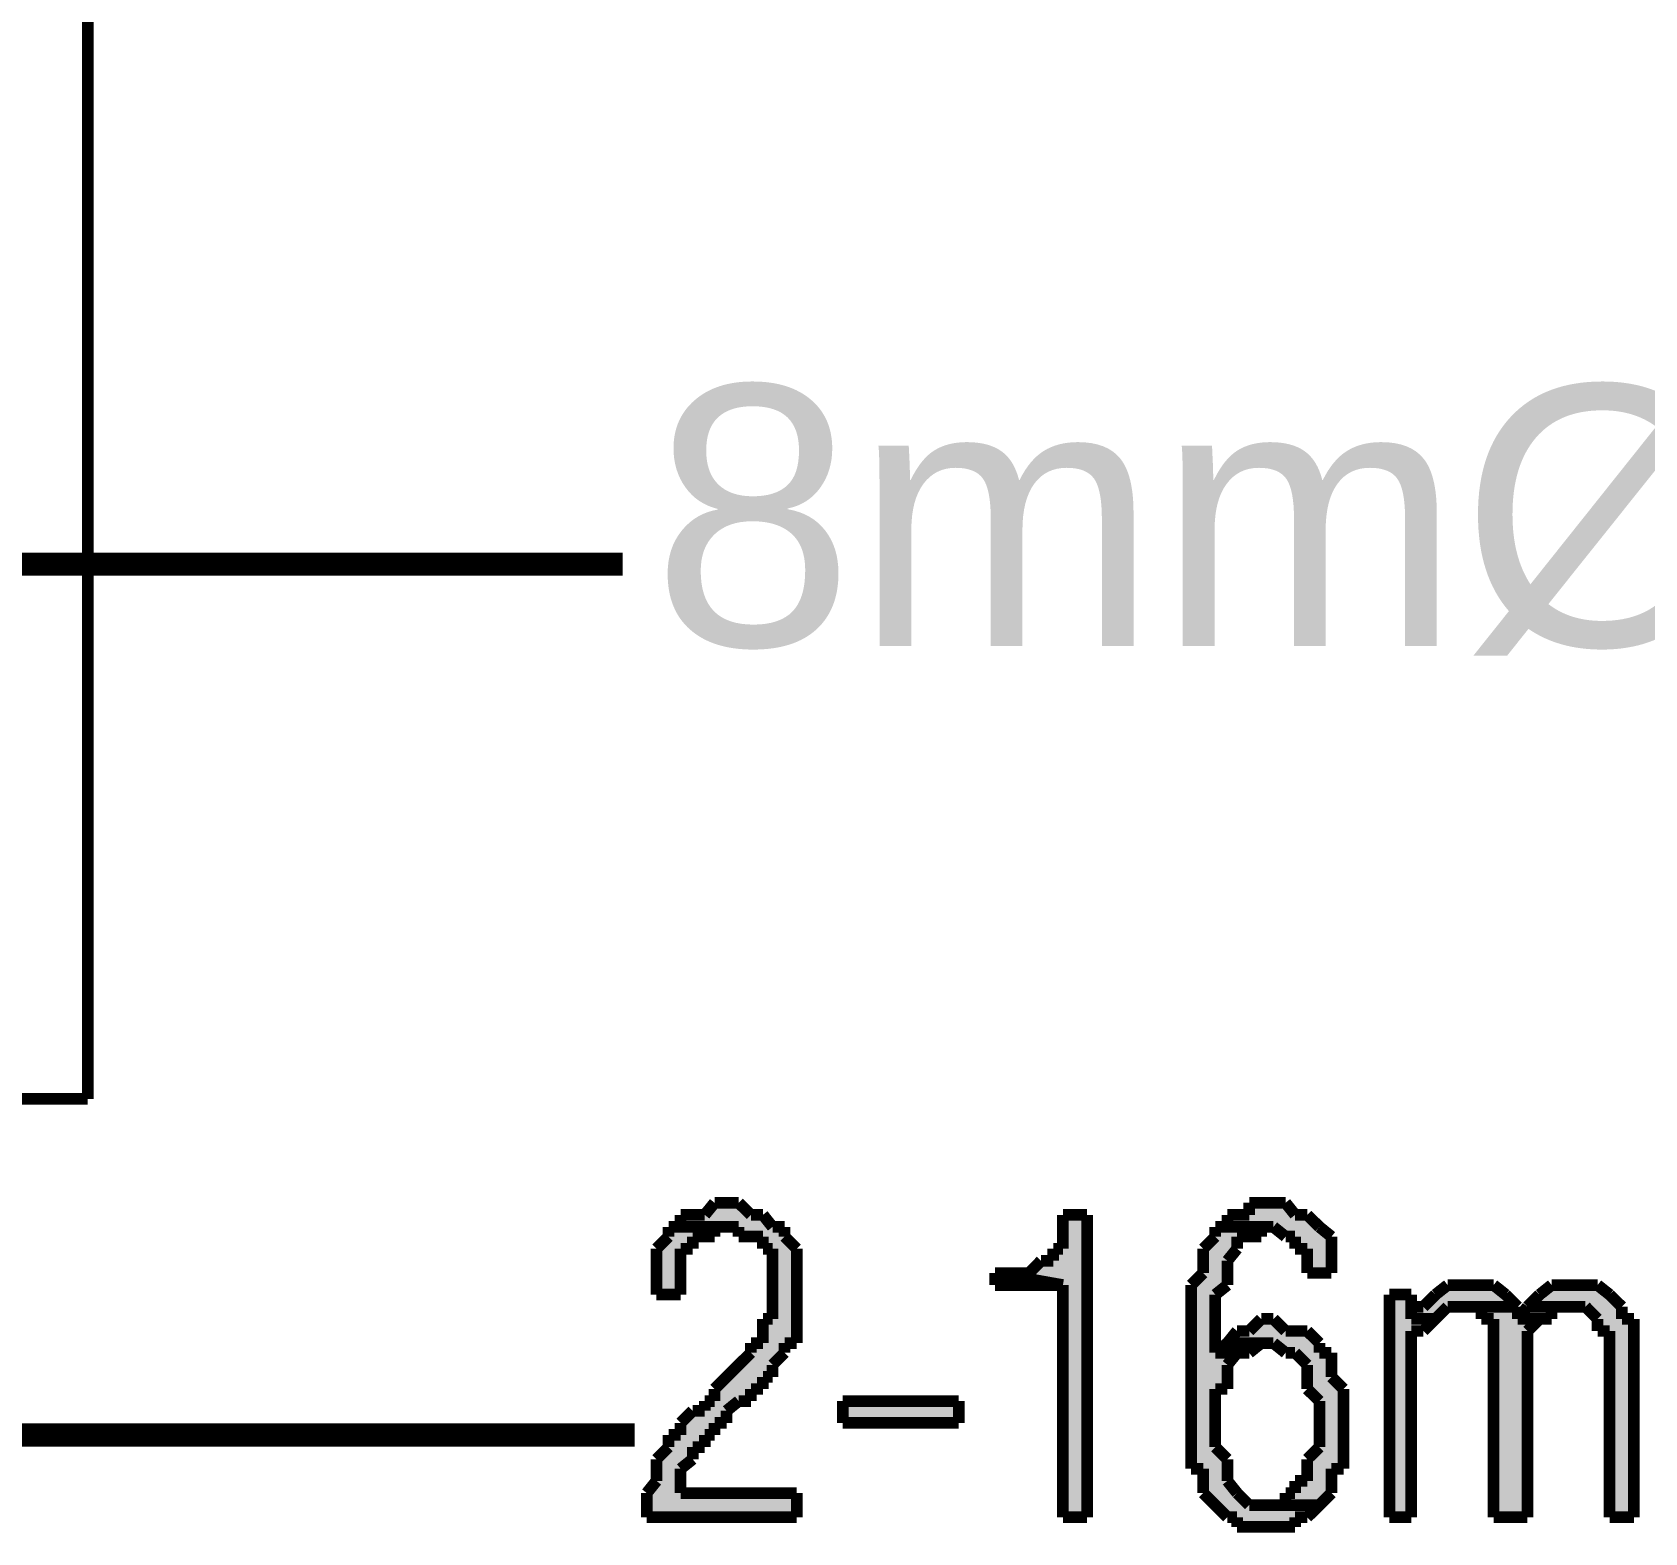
# Model space of a CAD drawing. Header units: millimetres. Extents: x 5 to 350, y 3 to 213.
# Drawn here: x 202.28 to 214.04, y 157.61 to 168.56 of the extents above; entities that cross this region are included whole.
import ezdxf

# ---------------------------------------------------------------- set-up
doc = ezdxf.new("R2010")
doc.units = ezdxf.units.MM
for name, color, linetype in [('H', 251, 'Continuous'), ('P', 255, 'Continuous'), ('T', 255, 'Continuous')]:
    doc.layers.add(name, color=color, linetype=linetype)
doc.styles.get("Standard").update_dxf_attribs({"font": 'arial.ttf'})

msp = doc.modelspace()

# ---------------------------------------------------------------- hatches: boundary and pattern name
at = {"layer": 'H', "linetype": 'Continuous'}
for points in [[(206.763, 157.727), (206.763, 157.903), (206.834, 157.992), (206.834, 158.15), (206.922, 158.238), (206.922, 158.327), (207.01, 158.327), (207.01, 158.415), (207.098, 158.503), (207.186, 158.503), (207.186, 158.574), (207.257, 158.574), (207.257, 158.662), (207.522, 158.926), (207.522, 158.997), (207.61, 158.997), (207.61, 159.173), (207.68, 159.173), (207.68, 159.685), (207.61, 159.685), (207.61, 159.773), (207.433, 159.773), (207.433, 159.844), (207.01, 159.844), (207.01, 159.932), (207.186, 159.932), (207.257, 160.02), (207.433, 160.02), (207.522, 159.932), (207.61, 159.932), (207.68, 159.844), (207.768, 159.844), (207.768, 159.773), (207.857, 159.685), (207.857, 158.997), (207.768, 158.997), (207.768, 158.926), (207.68, 158.838), (207.68, 158.75), (207.61, 158.75), (207.61, 158.662), (207.522, 158.662), (207.522, 158.574), (207.433, 158.574), (207.345, 158.503), (207.345, 158.415), (207.257, 158.415), (207.257, 158.327), (207.186, 158.327), (207.186, 158.238), (207.098, 158.238), (207.098, 158.15), (207.01, 158.08), (207.01, 157.903), (207.857, 157.903), (207.857, 157.727), (206.763, 157.727)], [(211.578, 159.508), (211.578, 159.685), (211.49, 159.685), (211.49, 159.773), (211.42, 159.773), (211.332, 159.844), (210.996, 159.844), (210.996, 159.932), (211.155, 159.932), (211.155, 160.02), (211.42, 160.02), (211.49, 159.932), (211.578, 159.932), (211.755, 159.773), (211.755, 159.508), (211.578, 159.508)], [(209.797, 157.727), (209.797, 159.42), (209.303, 159.508), (209.55, 159.508), (209.638, 159.597), (209.726, 159.597), (209.726, 159.685), (209.797, 159.685), (209.797, 159.932), (209.973, 159.932), (209.973, 157.727), (209.797, 157.727)], [(206.834, 159.35), (206.834, 159.685), (206.922, 159.773), (206.922, 159.844), (207.257, 159.844), (207.257, 159.773), (207.098, 159.773), (207.098, 159.685), (207.01, 159.685), (207.01, 159.35), (206.834, 159.35)], [(211.067, 157.656), (211.067, 157.727), (210.996, 157.727), (210.82, 157.903), (210.82, 158.08), (210.732, 158.08), (210.732, 159.42), (210.82, 159.508), (210.82, 159.685), (210.908, 159.773), (210.908, 159.844), (211.243, 159.844), (211.243, 159.773), (211.067, 159.773), (211.067, 159.685), (210.996, 159.597), (210.996, 159.42), (210.908, 159.35), (210.908, 158.926), (211.067, 158.926), (210.996, 158.838), (210.996, 158.662), (210.908, 158.662), (210.908, 158.238), (210.996, 158.15), (210.996, 157.992), (211.155, 157.815), (211.667, 157.815), (211.578, 157.727), (211.49, 157.727), (211.49, 157.656), (211.067, 157.656)], [(209.303, 159.42), (209.303, 159.508), (209.797, 159.42), (209.303, 159.42)], [(212.337, 159.173), (212.337, 159.262), (212.425, 159.262), (212.602, 159.42), (212.937, 159.42), (213.113, 159.262), (212.602, 159.262), (212.513, 159.173), (212.337, 159.173)], [(213.783, 157.727), (213.783, 159.085), (213.695, 159.085), (213.695, 159.173), (213.607, 159.262), (213.184, 159.262), (213.36, 159.42), (213.695, 159.42), (213.872, 159.262), (213.872, 159.173), (213.96, 159.173), (213.96, 157.727), (213.783, 157.727)], [(212.178, 157.727), (212.178, 159.35), (212.337, 159.35), (212.337, 159.173), (212.513, 159.173), (212.425, 159.085), (212.337, 159.085), (212.337, 157.727), (212.178, 157.727)], [(212.937, 157.727), (212.937, 159.173), (212.848, 159.173), (212.848, 159.262), (213.113, 159.262), (213.113, 159.173), (213.272, 159.173), (213.184, 159.085), (213.184, 157.727), (212.937, 157.727)], [(213.113, 159.173), (213.184, 159.262), (213.36, 159.262), (213.36, 159.173), (213.113, 159.173)], [(211.42, 157.815), (211.42, 157.903), (211.49, 157.903), (211.49, 157.992), (211.578, 157.992), (211.578, 158.15), (211.667, 158.238), (211.667, 158.574), (211.578, 158.662), (211.578, 158.838), (211.49, 158.926), (211.42, 158.926), (211.332, 158.997), (210.996, 158.997), (211.067, 159.085), (211.155, 159.085), (211.243, 159.173), (211.332, 159.173), (211.42, 159.085), (211.578, 159.085), (211.667, 158.997), (211.667, 158.926), (211.755, 158.926), (211.755, 158.75), (211.843, 158.662), (211.843, 158.08), (211.755, 158.08), (211.755, 157.903), (211.667, 157.815), (211.42, 157.815)], [(210.908, 158.926), (210.996, 158.997), (211.243, 158.997), (211.155, 158.926), (210.908, 158.926)], [(208.192, 158.415), (208.192, 158.574), (209.038, 158.574), (209.038, 158.415), (208.192, 158.415)]]:
    msp.add_hatch(color=256, dxfattribs=at).paths.add_polyline_path(points)

# ---------------------------------------------------------------- linework, layer by layer
at = {"layer": 'P'}
for points, const_width in [([(202.688, 160.778), (202.688, 172.208)], 0.085), ([(201.507, 164.677), (206.587, 164.677)], 0.169), ([(195.068, 160.778), (202.688, 160.778)], 0.085), ([(207.257, 160.02), (207.186, 159.932)], 0.085), ([(207.345, 160.02), (207.257, 160.02)], 0.085), ([(207.433, 160.02), (207.345, 160.02)], 0.085), ([(207.522, 159.932), (207.433, 160.02)], 0.085), ([(207.433, 160.02), (207.433, 160.02)], 0.085), ([(211.243, 160.02), (211.155, 160.02)], 0.085), ([(211.155, 160.02), (211.155, 159.932)], 0.085), ([(211.332, 160.02), (211.243, 160.02)], 0.085), ([(211.42, 160.02), (211.332, 160.02)], 0.085), ([(211.49, 159.932), (211.42, 160.02)], 0.085), ([(211.42, 160.02), (211.42, 160.02)], 0.085), ([(206.922, 159.844), (206.922, 159.773)], 0.085), ([(207.345, 159.844), (206.922, 159.844)], 0.085), ([(207.01, 159.844), (206.922, 159.844)], 0.085), ([(206.922, 159.844), (207.345, 159.844)], 0.085), ([(207.098, 159.932), (207.01, 159.932)], 0.085), ([(207.01, 159.932), (207.01, 159.844)], 0.085), ([(207.186, 159.932), (207.098, 159.932)], 0.085), ([(207.257, 159.773), (207.257, 159.844)], 0.085), ([(207.257, 159.844), (207.345, 159.844)], 0.085), ([(207.345, 159.844), (207.433, 159.844)], 0.085), ([(207.433, 159.844), (207.433, 159.773)], 0.085), ([(207.61, 159.932), (207.522, 159.932)], 0.085), ([(207.68, 159.844), (207.61, 159.932)], 0.085), ([(207.768, 159.844), (207.68, 159.844)], 0.085), ([(207.768, 159.773), (207.768, 159.844)], 0.085), ([(209.973, 159.932), (209.797, 159.932)], 0.085), ([(209.797, 159.932), (209.797, 159.844)], 0.085), ([(209.797, 159.844), (209.797, 159.773)], 0.085), ([(209.973, 157.727), (209.973, 159.932)], 0.085), ([(210.908, 159.844), (210.908, 159.773)], 0.085), ([(211.332, 159.844), (210.908, 159.844)], 0.085), ([(210.996, 159.844), (210.908, 159.844)], 0.085), ([(210.908, 159.844), (211.332, 159.844)], 0.085), ([(211.067, 159.932), (210.996, 159.932)], 0.085), ([(210.996, 159.932), (210.996, 159.844)], 0.085), ([(211.155, 159.932), (211.067, 159.932)], 0.085), ([(211.243, 159.773), (211.243, 159.844)], 0.085), ([(211.243, 159.844), (211.332, 159.844)], 0.085), ([(211.332, 159.844), (211.42, 159.773)], 0.085), ([(211.578, 159.932), (211.49, 159.932)], 0.085), ([(211.667, 159.844), (211.578, 159.932)], 0.085), ([(211.755, 159.773), (211.667, 159.844)], 0.085), ([(206.922, 159.773), (206.834, 159.685)], 0.085), ([(207.098, 159.685), (207.098, 159.773)], 0.085), ([(207.098, 159.773), (207.186, 159.773)], 0.085), ([(207.186, 159.773), (207.257, 159.773)], 0.085), ([(207.433, 159.773), (207.522, 159.773)], 0.085), ([(207.522, 159.773), (207.61, 159.773)], 0.085), ([(207.61, 159.773), (207.61, 159.685)], 0.085), ([(207.857, 159.685), (207.768, 159.773)], 0.085), ([(209.797, 159.773), (209.797, 159.685)], 0.085), ([(210.908, 159.773), (210.82, 159.685)], 0.085), ([(211.067, 159.685), (211.067, 159.773)], 0.085), ([(211.067, 159.773), (211.155, 159.773)], 0.085), ([(211.155, 159.773), (211.243, 159.773)], 0.085), ([(211.42, 159.773), (211.49, 159.773)], 0.085), ([(211.49, 159.773), (211.49, 159.685)], 0.085), ([(211.755, 159.685), (211.755, 159.773)], 0.085), ([(206.834, 159.685), (206.834, 159.597)], 0.085), ([(207.01, 159.597), (207.01, 159.685)], 0.085), ([(207.01, 159.685), (207.098, 159.685)], 0.085), ([(207.61, 159.685), (207.68, 159.685)], 0.085), ([(207.68, 159.685), (207.68, 159.597)], 0.085), ([(207.857, 159.597), (207.857, 159.685)], 0.085), ([(209.797, 159.685), (209.726, 159.685)], 0.085), ([(209.726, 159.685), (209.726, 159.597)], 0.085), ([(210.82, 159.685), (210.82, 159.597)], 0.085), ([(210.996, 159.597), (211.067, 159.685)], 0.085), ([(211.49, 159.685), (211.578, 159.685)], 0.085), ([(211.578, 159.685), (211.578, 159.597)], 0.085), ([(211.755, 159.597), (211.755, 159.685)], 0.085), ([(206.834, 159.597), (206.834, 159.508)], 0.085), ([(206.834, 159.508), (206.834, 159.42)], 0.085), ([(207.01, 159.508), (207.01, 159.597)], 0.085), ([(207.01, 159.42), (207.01, 159.508)], 0.085), ([(207.68, 159.597), (207.68, 159.508)], 0.085), ([(207.68, 159.508), (207.68, 159.42)], 0.085), ([(207.857, 159.508), (207.857, 159.597)], 0.085), ([(207.857, 159.42), (207.857, 159.508)], 0.085), ([(209.303, 159.508), (209.303, 159.42)], 0.085), ([(209.797, 159.42), (209.303, 159.508)], 0.085), ([(209.374, 159.508), (209.303, 159.508)], 0.085), ([(209.303, 159.508), (209.797, 159.42)], 0.085), ([(209.462, 159.508), (209.374, 159.508)], 0.085), ([(209.55, 159.508), (209.462, 159.508)], 0.085), ([(209.638, 159.597), (209.55, 159.508)], 0.085), ([(209.726, 159.597), (209.638, 159.597)], 0.085), ([(210.82, 159.508), (210.732, 159.42)], 0.085), ([(210.82, 159.597), (210.82, 159.508)], 0.085), ([(210.996, 159.508), (210.996, 159.597)], 0.085), ([(210.996, 159.42), (210.996, 159.508)], 0.085), ([(211.578, 159.597), (211.578, 159.508)], 0.085), ([(211.578, 159.508), (211.755, 159.508)], 0.085), ([(211.755, 159.508), (211.755, 159.597)], 0.085), ([(206.834, 159.42), (206.834, 159.35)], 0.085), ([(207.01, 159.35), (207.01, 159.42)], 0.085), ([(207.68, 159.42), (207.68, 159.35)], 0.085), ([(207.857, 159.35), (207.857, 159.42)], 0.085), ([(209.303, 159.42), (209.374, 159.42)], 0.085), ([(209.374, 159.42), (209.462, 159.42)], 0.085), ([(209.462, 159.42), (209.55, 159.42)], 0.085), ([(209.55, 159.42), (209.638, 159.42)], 0.085), ([(209.638, 159.42), (209.726, 159.42)], 0.085), ([(209.726, 159.42), (209.797, 159.42)], 0.085), ([(209.797, 159.42), (209.797, 157.727)], 0.085), ([(210.732, 159.42), (210.732, 159.35)], 0.085), ([(210.908, 159.35), (210.996, 159.42)], 0.085), ([(212.602, 159.42), (212.513, 159.35)], 0.085), ([(212.69, 159.42), (212.602, 159.42)], 0.085), ([(212.76, 159.42), (212.69, 159.42)], 0.085), ([(212.848, 159.42), (212.76, 159.42)], 0.085), ([(212.937, 159.42), (212.848, 159.42)], 0.085), ([(212.848, 159.42), (212.848, 159.42)], 0.085), ([(213.025, 159.35), (212.937, 159.42)], 0.085), ([(213.36, 159.42), (213.272, 159.35)], 0.085), ([(213.448, 159.42), (213.36, 159.42)], 0.085), ([(213.536, 159.42), (213.448, 159.42)], 0.085), ([(213.607, 159.42), (213.536, 159.42)], 0.085), ([(213.695, 159.42), (213.607, 159.42)], 0.085), ([(213.783, 159.35), (213.695, 159.42)], 0.085), ([(206.834, 159.35), (207.01, 159.35)], 0.085), ([(207.68, 159.35), (207.68, 159.262)], 0.085), ([(207.68, 159.262), (207.68, 159.173)], 0.085), ([(207.857, 159.262), (207.857, 159.35)], 0.085), ([(207.857, 159.173), (207.857, 159.262)], 0.085), ([(210.732, 159.35), (210.732, 159.262)], 0.085), ([(210.732, 159.262), (210.732, 159.173)], 0.085), ([(210.908, 159.262), (210.908, 159.35)], 0.085), ([(210.908, 159.173), (210.908, 159.262)], 0.085), ([(212.337, 159.35), (212.178, 159.35)], 0.085), ([(212.178, 159.35), (212.178, 157.727)], 0.085), ([(212.337, 159.173), (212.337, 159.35)], 0.085), ([(212.425, 159.262), (212.337, 159.262)], 0.085), ([(212.337, 159.262), (212.337, 159.173)], 0.085), ([(212.513, 159.35), (212.425, 159.262)], 0.085), ([(212.513, 159.173), (212.602, 159.262)], 0.085), ([(212.602, 159.262), (212.69, 159.262)], 0.085), ([(213.113, 159.262), (212.69, 159.262)], 0.085), ([(212.69, 159.262), (212.76, 159.262)], 0.085), ([(212.69, 159.262), (213.113, 159.262)], 0.085), ([(212.76, 159.262), (212.848, 159.262)], 0.085), ([(212.848, 159.262), (212.848, 159.173)], 0.085), ([(213.113, 159.262), (213.025, 159.35)], 0.085), ([(213.113, 159.173), (213.113, 159.262)], 0.085), ([(213.113, 159.262), (213.113, 159.262)], 0.085), ([(213.184, 159.262), (213.113, 159.173)], 0.085), ([(213.272, 159.35), (213.184, 159.262)], 0.085), ([(213.536, 159.262), (213.184, 159.262)], 0.085), ([(213.184, 159.262), (213.536, 159.262)], 0.085), ([(213.36, 159.173), (213.36, 159.262)], 0.085), ([(213.36, 159.262), (213.448, 159.262)], 0.085), ([(213.448, 159.262), (213.536, 159.262)], 0.085), ([(213.536, 159.262), (213.607, 159.262)], 0.085), ([(213.607, 159.262), (213.695, 159.173)], 0.085), ([(213.872, 159.262), (213.783, 159.35)], 0.085), ([(213.872, 159.173), (213.872, 159.262)], 0.085), ([(207.68, 159.173), (207.61, 159.173)], 0.085), ([(207.61, 159.173), (207.61, 159.085)], 0.085), ([(207.857, 159.085), (207.857, 159.173)], 0.085), ([(210.732, 159.173), (210.732, 159.085)], 0.085), ([(210.908, 159.085), (210.908, 159.173)], 0.085), ([(211.243, 159.173), (211.155, 159.085)], 0.085), ([(211.332, 159.173), (211.243, 159.173)], 0.085), ([(211.42, 159.085), (211.332, 159.173)], 0.085), ([(211.332, 159.173), (211.332, 159.173)], 0.085), ([(212.513, 159.173), (212.337, 159.173)], 0.085), ([(212.337, 159.173), (212.513, 159.173)], 0.085), ([(212.425, 159.085), (212.513, 159.173)], 0.085), ([(212.848, 159.173), (212.937, 159.173)], 0.085), ([(212.937, 159.173), (212.937, 159.085)], 0.085), ([(213.272, 159.173), (213.113, 159.173)], 0.085), ([(213.113, 159.173), (213.272, 159.173)], 0.085), ([(213.184, 159.085), (213.272, 159.173)], 0.085), ([(213.272, 159.173), (213.36, 159.173)], 0.085), ([(213.695, 159.173), (213.695, 159.085)], 0.085), ([(213.96, 159.173), (213.872, 159.173)], 0.085), ([(213.96, 159.085), (213.96, 159.173)], 0.085), ([(207.61, 159.085), (207.61, 158.997)], 0.085), ([(207.857, 158.997), (207.857, 159.085)], 0.085), ([(210.732, 159.085), (210.732, 158.997)], 0.085), ([(210.908, 158.997), (210.908, 159.085)], 0.085), ([(211.067, 159.085), (210.996, 158.997)], 0.085), ([(211.155, 159.085), (211.067, 159.085)], 0.085), ([(211.49, 159.085), (211.42, 159.085)], 0.085), ([(211.578, 159.085), (211.49, 159.085)], 0.085), ([(211.667, 158.997), (211.578, 159.085)], 0.085), ([(212.337, 158.997), (212.337, 159.085)], 0.085), ([(212.337, 159.085), (212.425, 159.085)], 0.085), ([(212.937, 159.085), (212.937, 158.997)], 0.085), ([(213.184, 158.997), (213.184, 159.085)], 0.085), ([(213.695, 159.085), (213.783, 159.085)], 0.085), ([(213.783, 159.085), (213.783, 158.997)], 0.085), ([(213.96, 158.997), (213.96, 159.085)], 0.085), ([(207.522, 158.926), (207.433, 158.838)], 0.085), ([(207.61, 158.997), (207.522, 158.997)], 0.085), ([(207.522, 158.997), (207.522, 158.926)], 0.085), ([(207.68, 158.838), (207.768, 158.926)], 0.085), ([(207.768, 158.926), (207.768, 158.997)], 0.085), ([(207.768, 158.997), (207.857, 158.997)], 0.085), ([(210.732, 158.997), (210.732, 158.926)], 0.085), ([(210.732, 158.926), (210.732, 158.838)], 0.085), ([(210.996, 158.997), (210.908, 158.926)], 0.085), ([(210.908, 158.926), (210.908, 158.997)], 0.085), ([(210.908, 158.926), (211.067, 158.926)], 0.085), ([(211.067, 158.926), (210.908, 158.926)], 0.085), ([(211.243, 158.997), (210.996, 158.997)], 0.085), ([(210.996, 158.997), (211.243, 158.997)], 0.085), ([(210.996, 158.838), (211.067, 158.926)], 0.085), ([(211.067, 158.926), (211.155, 158.926)], 0.085), ([(211.155, 158.926), (211.243, 158.997)], 0.085), ([(211.243, 158.997), (211.243, 158.997)], 0.085), ([(211.243, 158.997), (211.332, 158.997)], 0.085), ([(211.332, 158.997), (211.42, 158.926)], 0.085), ([(211.42, 158.926), (211.49, 158.926)], 0.085), ([(211.49, 158.926), (211.578, 158.838)], 0.085), ([(211.667, 158.926), (211.667, 158.997)], 0.085), ([(211.755, 158.926), (211.667, 158.926)], 0.085), ([(211.755, 158.838), (211.755, 158.926)], 0.085), ([(212.337, 157.727), (212.337, 158.997)], 0.085), ([(212.937, 158.997), (212.937, 158.926)], 0.085), ([(212.937, 158.926), (212.937, 158.838)], 0.085), ([(213.184, 157.727), (213.184, 158.997)], 0.085), ([(213.783, 158.997), (213.783, 158.926)], 0.085), ([(213.783, 158.926), (213.783, 158.838)], 0.085), ([(213.96, 158.926), (213.96, 158.997)], 0.085), ([(213.96, 157.727), (213.96, 158.926)], 0.085), ([(207.433, 158.838), (207.345, 158.75)], 0.085), ([(207.68, 158.75), (207.68, 158.838)], 0.085), ([(210.732, 158.838), (210.732, 158.75)], 0.085), ([(210.996, 158.75), (210.996, 158.838)], 0.085), ([(211.578, 158.838), (211.578, 158.75)], 0.085), ([(211.755, 158.75), (211.755, 158.838)], 0.085), ([(212.937, 158.838), (212.937, 157.727)], 0.085), ([(213.783, 158.838), (213.783, 157.727)], 0.085), ([(207.345, 158.75), (207.257, 158.662)], 0.085), ([(207.61, 158.662), (207.61, 158.75)], 0.085), ([(207.61, 158.75), (207.68, 158.75)], 0.085), ([(210.732, 158.75), (210.732, 158.662)], 0.085), ([(210.996, 158.662), (210.996, 158.75)], 0.085), ([(211.578, 158.75), (211.578, 158.662)], 0.085), ([(211.843, 158.662), (211.755, 158.75)], 0.085), ([(207.257, 158.574), (207.186, 158.574)], 0.085), ([(207.186, 158.574), (207.186, 158.503)], 0.085), ([(207.257, 158.662), (207.257, 158.574)], 0.085), ([(207.345, 158.503), (207.433, 158.574)], 0.085), ([(207.433, 158.574), (207.522, 158.574)], 0.085), ([(207.522, 158.574), (207.522, 158.662)], 0.085), ([(207.522, 158.662), (207.61, 158.662)], 0.085), ([(208.192, 158.415), (208.192, 158.574)], 0.085), ([(208.192, 158.574), (209.038, 158.574)], 0.085), ([(209.038, 158.574), (209.038, 158.415)], 0.085), ([(210.732, 158.662), (210.732, 158.574)], 0.085), ([(210.732, 158.574), (210.732, 158.503)], 0.085), ([(210.908, 158.574), (210.908, 158.662)], 0.085), ([(210.908, 158.662), (210.996, 158.662)], 0.085), ([(210.908, 158.503), (210.908, 158.574)], 0.085), ([(211.578, 158.662), (211.667, 158.574)], 0.085), ([(211.667, 158.574), (211.667, 158.503)], 0.085), ([(211.843, 158.574), (211.843, 158.662)], 0.085), ([(211.843, 158.503), (211.843, 158.574)], 0.085), ([(207.098, 158.503), (207.01, 158.415)], 0.085), ([(207.186, 158.503), (207.098, 158.503)], 0.085), ([(207.345, 158.415), (207.345, 158.503)], 0.085), ([(210.732, 158.503), (210.732, 158.415)], 0.085), ([(210.908, 158.415), (210.908, 158.503)], 0.085), ([(211.667, 158.503), (211.667, 158.415)], 0.085), ([(211.843, 158.415), (211.843, 158.503)], 0.085), ([(198.878, 158.327), (206.675, 158.327)], 0.169), ([(207.01, 158.327), (206.922, 158.327)], 0.085), ([(206.922, 158.327), (206.922, 158.238)], 0.085), ([(207.01, 158.415), (207.01, 158.327)], 0.085), ([(207.186, 158.238), (207.186, 158.327)], 0.085), ([(207.186, 158.327), (207.257, 158.327)], 0.085), ([(207.257, 158.327), (207.257, 158.415)], 0.085), ([(207.257, 158.415), (207.345, 158.415)], 0.085), ([(209.038, 158.415), (208.192, 158.415)], 0.085), ([(208.192, 158.415), (208.192, 158.415)], 0.085), ([(210.732, 158.415), (210.732, 158.327)], 0.085), ([(210.732, 158.327), (210.732, 158.238)], 0.085), ([(210.908, 158.327), (210.908, 158.415)], 0.085), ([(210.908, 158.238), (210.908, 158.327)], 0.085), ([(211.667, 158.415), (211.667, 158.327)], 0.085), ([(211.667, 158.327), (211.667, 158.238)], 0.085), ([(211.843, 158.327), (211.843, 158.415)], 0.085), ([(211.843, 158.238), (211.843, 158.327)], 0.085), ([(206.922, 158.238), (206.834, 158.15)], 0.085), ([(207.098, 158.15), (207.098, 158.238)], 0.085), ([(207.098, 158.238), (207.186, 158.238)], 0.085), ([(210.732, 158.238), (210.732, 158.15)], 0.085), ([(210.996, 158.15), (210.908, 158.238)], 0.085), ([(211.667, 158.238), (211.578, 158.15)], 0.085), ([(211.843, 158.15), (211.843, 158.238)], 0.085), ([(206.834, 158.15), (206.834, 158.08)], 0.085), ([(206.834, 158.08), (206.834, 157.992)], 0.085), ([(207.01, 158.08), (207.098, 158.15)], 0.085), ([(207.01, 157.992), (207.01, 158.08)], 0.085), ([(210.732, 158.15), (210.732, 158.08)], 0.085), ([(210.732, 158.08), (210.82, 158.08)], 0.085), ([(210.82, 158.08), (210.82, 157.992)], 0.085), ([(210.996, 158.08), (210.996, 158.15)], 0.085), ([(210.996, 157.992), (210.996, 158.08)], 0.085), ([(211.578, 158.15), (211.578, 158.08)], 0.085), ([(211.578, 158.08), (211.578, 157.992)], 0.085), ([(211.755, 157.992), (211.755, 158.08)], 0.085), ([(211.755, 158.08), (211.843, 158.08)], 0.085), ([(211.843, 158.08), (211.843, 158.15)], 0.085), ([(206.834, 157.992), (206.763, 157.903)], 0.085), ([(207.01, 157.903), (207.01, 157.992)], 0.085), ([(210.82, 157.992), (210.82, 157.903)], 0.085), ([(211.067, 157.903), (210.996, 157.992)], 0.085), ([(211.578, 157.992), (211.49, 157.992)], 0.085), ([(211.49, 157.992), (211.49, 157.903)], 0.085), ([(211.755, 157.903), (211.755, 157.992)], 0.085), ([(206.763, 157.903), (206.763, 157.815)], 0.085), ([(207.857, 157.903), (207.01, 157.903)], 0.085), ([(207.857, 157.727), (207.857, 157.903)], 0.085), ([(210.82, 157.903), (210.908, 157.815)], 0.085), ([(211.155, 157.815), (211.067, 157.903)], 0.085), ([(211.49, 157.903), (211.42, 157.903)], 0.085), ([(211.42, 157.903), (211.42, 157.815)], 0.085), ([(211.667, 157.815), (211.755, 157.903)], 0.085), ([(206.763, 157.815), (206.763, 157.727)], 0.085), ([(206.763, 157.727), (207.857, 157.727)], 0.085), ([(209.797, 157.727), (209.973, 157.727)], 0.085), ([(210.908, 157.815), (210.996, 157.727)], 0.085), ([(210.996, 157.727), (211.067, 157.727)], 0.085), ([(211.067, 157.727), (211.067, 157.656)], 0.085), ([(211.243, 157.815), (211.155, 157.815)], 0.085), ([(211.332, 157.815), (211.243, 157.815)], 0.085), ([(211.42, 157.815), (211.332, 157.815)], 0.085), ([(211.332, 157.815), (211.667, 157.815)], 0.085), ([(211.667, 157.815), (211.332, 157.815)], 0.085), ([(211.49, 157.656), (211.49, 157.727)], 0.085), ([(211.49, 157.727), (211.578, 157.727)], 0.085), ([(211.578, 157.727), (211.667, 157.815)], 0.085), ([(212.178, 157.727), (212.337, 157.727)], 0.085), ([(212.937, 157.727), (213.184, 157.727)], 0.085), ([(213.783, 157.727), (213.96, 157.727)], 0.085), ([(211.067, 157.656), (211.155, 157.656)], 0.085), ([(211.155, 157.656), (211.243, 157.656)], 0.085), ([(211.243, 157.656), (211.332, 157.656)], 0.085), ([(211.332, 157.656), (211.42, 157.656)], 0.085), ([(211.42, 157.656), (211.49, 157.656)], 0.085)]:
    msp.add_lwpolyline(points, dxfattribs=dict(at, const_width=const_width))

# ---------------------------------------------------------------- texts
at = {"layer": 'T', "insert": (206.8, 163.7), "char_height": 1.9, "attachment_point": 7}
msp.add_mtext('{\\fArial|b0|i0|c0|p18;8mmØ@ 5"c/c.}', dxfattribs=at)

doc.saveas('drawing.dxf')
